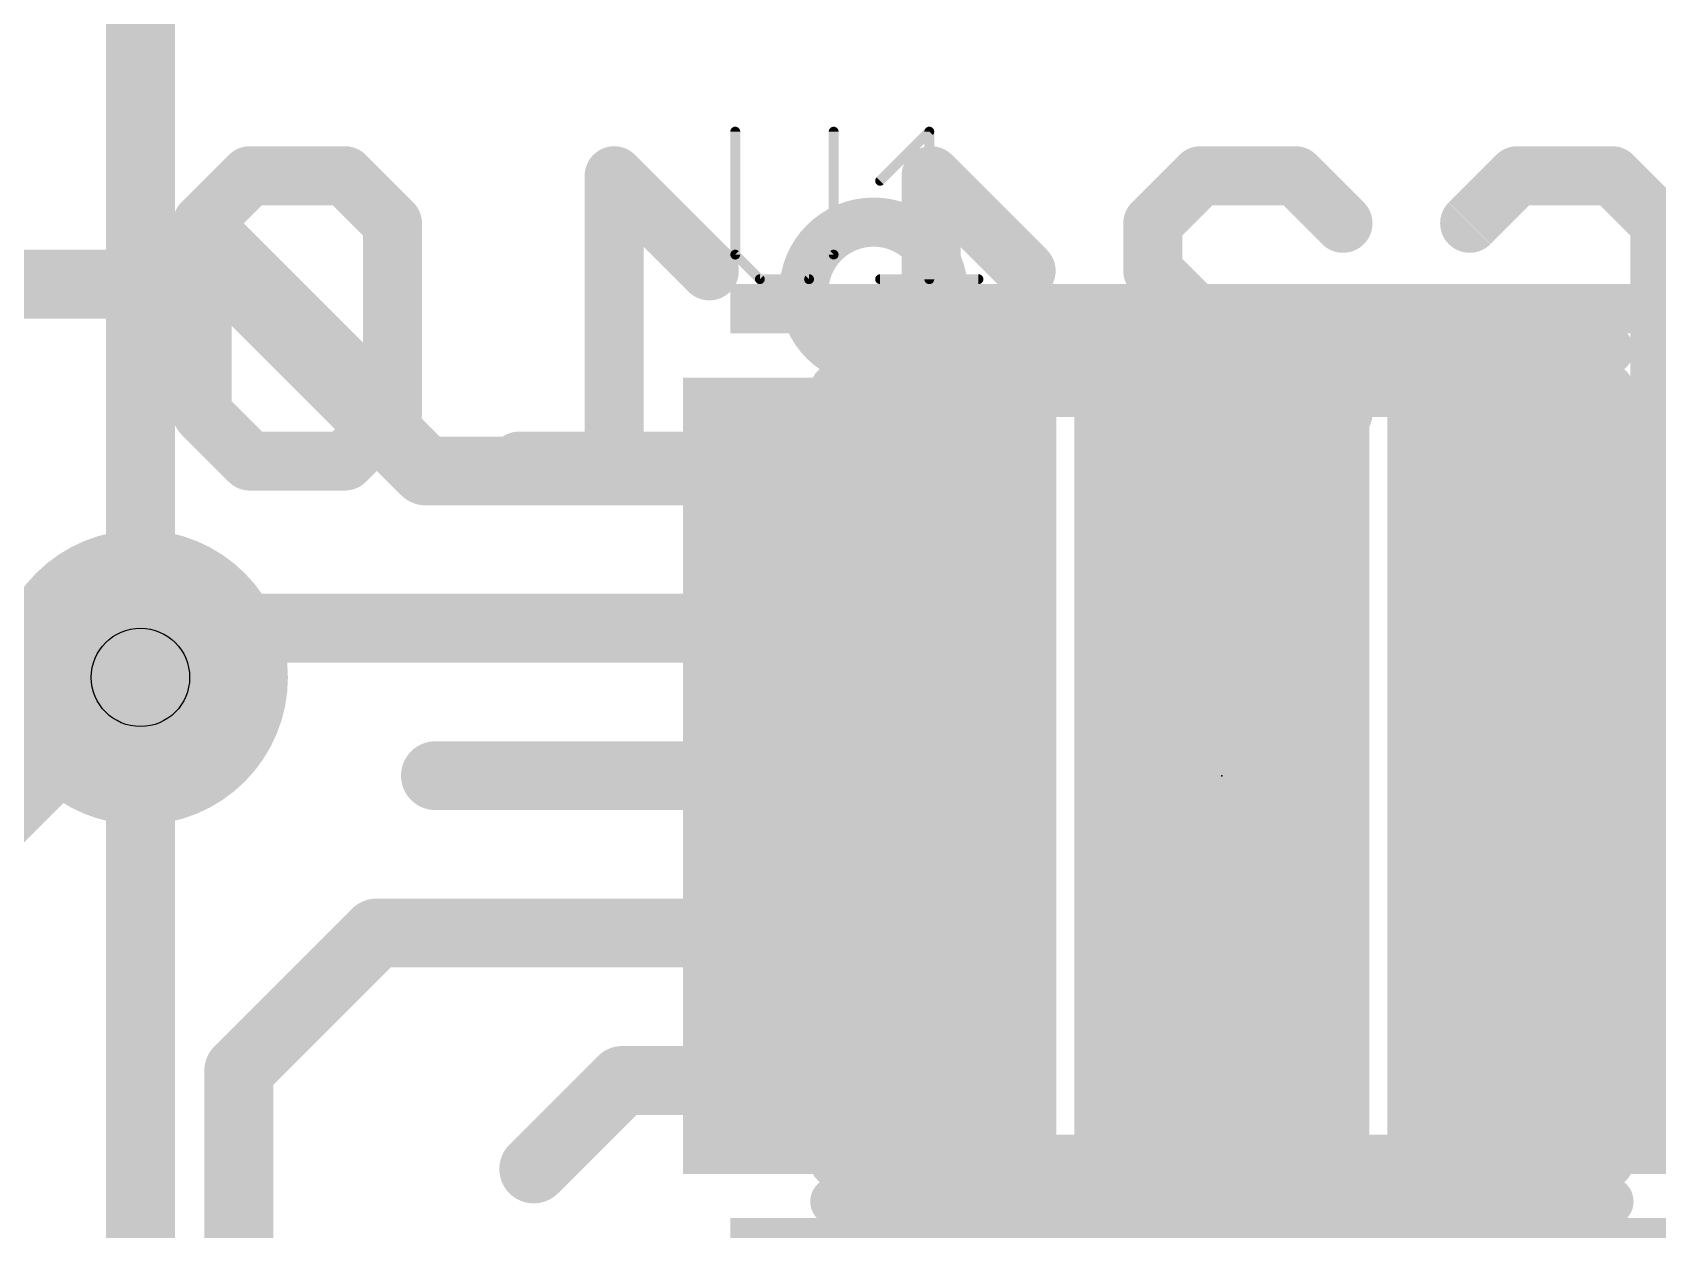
# Model space of a CAD drawing. Extents: x -34 to 73, y -9 to 16.
# Drawn here: x 4.547 to 8.745, y 6.702 to 9.794 of the extents above; entities that cross this region are included whole.
import ezdxf

# ---------------------------------------------------------------- set-up
doc = ezdxf.new("R2010")
doc.units = 0
for name, color, linetype in [('1', 12, 'CONTINUOUS'), ('16', 132, 'CONTINUOUS'), ('18', 110, 'CONTINUOUS'), ('200', 132, 'CONTINUOUS'), ('21', 53, 'CONTINUOUS'), ('22', 53, 'CONTINUOUS'), ('23', 53, 'CONTINUOUS'), ('25', 253, 'CONTINUOUS'), ('29', 253, 'CONTINUOUS'), ('31', 253, 'CONTINUOUS'), ('41', 12, 'CONTINUOUS'), ('44', 253, 'CONTINUOUS'), ('51', 53, 'CONTINUOUS')]:
    doc.layers.add(name, color=color, linetype=linetype)

# ---------------------------------------------------------------- blocks, each defined once
blk = doc.blocks.new('RECT')
blk.add_solid([(-0.5, -0.5), (0.5, -0.5), (-0.5, 0.5), (0.5, 0.5)])
blk = doc.blocks.new('ROUNDV')
at = {"const_width": 0.5}
blk.add_lwpolyline([(0, -0.25, 1), (0, 0.25, 1), (0, -0.25)], format="xyb", dxfattribs=at)

msp = doc.modelspace()

# ---------------------------------------------------------------- linework, layer by layer
at = {"layer": '1', "const_width": 0.1778}
for points in [[(3.39, 9.144), (5.08, 9.144)], [(5.5627, 8.6613), (5.08, 9.144)], [(6.71, 8.6613), (5.5627, 8.6613)], [(8.53, 8.6613), (9.1693, 8.6613)], [(4.953, 8.255), (4.826, 8.128)], [(6.71, 8.255), (4.953, 8.255)], [(8.53, 8.255), (9.525, 8.255)], [(4.445, 7.747), (4.826, 8.128)], [(5.588, 7.874), (6.731, 7.874)], [(8.53, 7.874), (9.779, 7.874)], [(5.4356, 7.4677), (5.08, 7.112)], [(6.71, 7.4677), (5.4356, 7.4677)], [(8.53, 7.4677), (10.3887, 7.4677)], [(5.08, 5.334), (5.08, 7.112)], [(6.0707, 7.0867), (5.842, 6.858)], [(6.71, 7.0867), (6.0707, 7.0867)], [(8.53, 7.0867), (9.4233, 7.0867)]]:
    msp.add_lwpolyline(points, dxfattribs=at)
at = {"layer": '1', "const_width": 0.0889}
for points in [[(5.1114, 9.1754, 1), (5.0486, 9.1126)], [(5.08, 9.0996, 1), (5.08, 9.1884)], [(5.5627, 8.7058, 1), (5.5627, 8.6169)], [(5.5313, 8.6299, 1), (5.5941, 8.6927)], [(6.71, 8.6169, 1), (6.71, 8.7058)], [(8.53, 8.7058, 1), (8.53, 8.6169)], [(4.953, 8.2994, 1), (4.953, 8.2105)], [(4.9844, 8.2235, 1), (4.9215, 8.2864)], [(6.71, 8.2105, 1), (6.71, 8.2994)], [(8.53, 8.2994, 1), (8.53, 8.2105)], [(4.7946, 8.1594, 1), (4.8574, 8.0966)], [(4.8574, 8.0966, 1), (4.7946, 8.1594)], [(5.588, 7.9185, 1), (5.588, 7.8296)], [(6.731, 7.8296, 1), (6.731, 7.9185)], [(8.53, 7.9185, 1), (8.53, 7.8296)], [(5.4356, 7.5121, 1), (5.4356, 7.4232)], [(5.4671, 7.4362, 1), (5.4042, 7.4991)], [(6.71, 7.4232, 1), (6.71, 7.5121)], [(8.53, 7.5121, 1), (8.53, 7.4232)], [(5.1245, 7.112, 1), (5.0355, 7.112)], [(5.0486, 7.1434, 1), (5.1114, 7.0806)], [(6.0707, 7.1312, 1), (6.0707, 7.0423)], [(6.1021, 7.0553, 1), (6.0393, 7.1181)], [(6.71, 7.0423, 1), (6.71, 7.1312)], [(8.53, 7.1312, 1), (8.53, 7.0423)], [(5.8106, 6.8894, 1), (5.8734, 6.8266)]]:
    msp.add_lwpolyline(points, format="xyb", dxfattribs=at)
at = {"layer": '16', "const_width": 0.1778}
for points in [[(4.826, 8.128), (4.826, 10.414)], [(4.826, 8.128), (4.826, 6.604)]]:
    msp.add_lwpolyline(points, dxfattribs=at)
at = {"layer": '16', "const_width": 0.0889}
for points in [[(4.8705, 8.128, 1), (4.7816, 8.128)], [(4.7816, 8.128, 1), (4.8705, 8.128)]]:
    msp.add_lwpolyline(points, format="xyb", dxfattribs=at)
at = {"layer": '21'}
for points, const_width in [([(6.87, 9.024, 2.4142), (6.62, 8.974)], 0.127), ([(6.8436, 9.0416, 1), (6.8964, 9.0064)], 0.0635), ([(6.62, 9.0058, 1), (6.62, 8.9422)], 0.0635), ([(6.6024, 8.9476, 1), (6.6376, 9.0004)], 0.0635), ([(8.62, 8.9422, 1), (8.62, 9.0058)], 0.0635), ([(6.62, 6.8057, 1), (6.62, 6.7423)], 0.0635), ([(8.62, 6.7423, 1), (8.62, 6.8057)], 0.0635)]:
    msp.add_lwpolyline(points, format="xyb", dxfattribs=dict(at, const_width=const_width))
at = {"layer": '21', "const_width": 0.127}
for points in [[(6.62, 8.974), (8.62, 8.974)], [(6.62, 6.774), (8.62, 6.774)]]:
    msp.add_lwpolyline(points, dxfattribs=at)
at = {"layer": '22', "const_width": 0.1524}
for points in [[(5.1085, 9.424), (4.9856, 9.3012)], [(5.3543, 9.424), (5.1085, 9.424)], [(5.4771, 9.3012), (5.3543, 9.424)], [(6.2957, 9.1783), (6.05, 9.424)], [(6.05, 9.424), (6.05, 8.6868)], [(7.1143, 9.1783), (6.8685, 9.424)], [(6.8685, 9.424), (6.8685, 8.6868)], [(7.5643, 9.424), (7.4414, 9.3012)], [(7.81, 9.424), (7.5643, 9.424)], [(7.9329, 9.3012), (7.81, 9.424)], [(8.26, 9.3012), (8.3828, 9.424)], [(8.3828, 9.424), (8.6286, 9.424)], [(8.6286, 9.424), (8.7514, 9.3012)], [(4.9856, 9.3012), (4.9856, 8.8097)], [(5.4771, 8.8097), (4.9856, 9.3012)], [(5.4771, 8.8097), (5.4771, 9.3012)], [(7.4414, 9.3012), (7.4414, 9.1783)], [(8.7514, 9.3012), (8.7514, 8.8097)], [(7.4414, 9.1783), (7.5643, 9.0554)], [(7.5643, 9.0554), (7.4414, 8.9325)], [(7.5643, 9.0554), (7.6871, 9.0554)], [(8.26, 8.8097), (8.26, 9.0554)], [(8.26, 9.0554), (8.5057, 9.0554)], [(7.4414, 8.9325), (7.4414, 8.8097)], [(4.9856, 8.8097), (5.1085, 8.6868)], [(5.3543, 8.6868), (5.4771, 8.8097)], [(7.4414, 8.8097), (7.5643, 8.6868)], [(7.81, 8.6868), (7.9329, 8.8097)], [(8.3828, 8.6868), (8.26, 8.8097)], [(8.7514, 8.8097), (8.6286, 8.6868)], [(5.1085, 8.6868), (5.3543, 8.6868)], [(6.2957, 8.6868), (5.8042, 8.6868)], [(7.1143, 8.6868), (6.6228, 8.6868)], [(7.5643, 8.6868), (7.81, 8.6868)], [(8.6286, 8.6868), (8.3828, 8.6868)]]:
    msp.add_lwpolyline(points, dxfattribs=at)
at = {"layer": '22', "const_width": 0.0762}
for points in [[(5.1085, 9.4621, 1), (5.1085, 9.3859)], [(5.1355, 9.3971, 1), (5.0816, 9.451)], [(5.3812, 9.451, 1), (5.3273, 9.3971)], [(5.3543, 9.3859, 1), (5.3543, 9.4621)], [(6.0769, 9.451, 1), (6.023, 9.3971)], [(6.0881, 9.424, 1), (6.0119, 9.424)], [(6.8955, 9.451, 1), (6.8416, 9.3971)], [(6.9066, 9.424, 1), (6.8304, 9.424)], [(7.5643, 9.4621, 1), (7.5643, 9.3859)], [(7.5912, 9.3971, 1), (7.5373, 9.451)], [(7.8369, 9.451, 1), (7.7831, 9.3971)], [(7.81, 9.3859, 1), (7.81, 9.4621)], [(8.3828, 9.4621, 1), (8.3828, 9.3859)], [(8.4098, 9.3971, 1), (8.3559, 9.451)], [(8.6555, 9.451, 1), (8.6016, 9.3971)], [(8.6286, 9.3859, 1), (8.6286, 9.4621)], [(5.0237, 9.3012, 1), (4.9475, 9.3012)], [(5.0126, 9.3281, 1), (4.9587, 9.2742)], [(4.9587, 9.3281, 1), (5.0126, 9.2742)], [(5.5152, 9.3012, 1), (5.439, 9.3012)], [(5.4502, 9.2742, 1), (5.5041, 9.3281)], [(7.4144, 9.3281, 1), (7.4683, 9.2742)], [(7.4795, 9.3012, 1), (7.4033, 9.3012)], [(7.9059, 9.2742, 1), (7.9598, 9.3281)], [(8.233, 9.3281, 1), (8.2869, 9.2742)], [(8.7895, 9.3012, 1), (8.7133, 9.3012)], [(8.7245, 9.2742, 1), (8.7784, 9.3281)], [(6.2688, 9.1513, 1), (6.3227, 9.2052)], [(7.0873, 9.1513, 1), (7.1412, 9.2052)], [(7.4683, 9.2052, 1), (7.4144, 9.1513)], [(7.4033, 9.1783, 1), (7.4795, 9.1783)], [(7.5643, 9.0935, 1), (7.5643, 9.0173)], [(7.5912, 9.0285, 1), (7.5373, 9.0824)], [(7.5373, 9.0285, 1), (7.5912, 9.0824)], [(7.6871, 9.0173, 1), (7.6871, 9.0935)], [(8.2981, 9.0554, 1), (8.2219, 9.0554)], [(8.26, 9.0935, 1), (8.26, 9.0173)], [(8.5057, 9.0173, 1), (8.5057, 9.0935)], [(7.4144, 8.9595, 1), (7.4683, 8.9056)], [(7.4795, 8.9325, 1), (7.4033, 8.9325)], [(5.0126, 8.8366, 1), (4.9587, 8.7827)], [(5.5041, 8.7827, 1), (5.4502, 8.8366)], [(5.4502, 8.7827, 1), (5.5041, 8.8366)], [(7.4683, 8.8366, 1), (7.4144, 8.7827)], [(7.9598, 8.7827, 1), (7.9059, 8.8366)], [(8.2869, 8.8366, 1), (8.233, 8.7827)], [(8.7784, 8.7827, 1), (8.7245, 8.8366)], [(4.9475, 8.8097, 1), (5.0237, 8.8097)], [(5.439, 8.8097, 1), (5.5152, 8.8097)], [(7.4033, 8.8097, 1), (7.4795, 8.8097)], [(8.2219, 8.8097, 1), (8.2981, 8.8097)], [(8.7133, 8.8097, 1), (8.7895, 8.8097)], [(5.1085, 8.7249, 1), (5.1085, 8.6487)], [(5.0816, 8.6599, 1), (5.1355, 8.7137)], [(5.3273, 8.7137, 1), (5.3812, 8.6599)], [(5.3543, 8.6487, 1), (5.3543, 8.7249)], [(5.8042, 8.7249, 1), (5.8042, 8.6487)], [(6.2957, 8.6487, 1), (6.2957, 8.7249)], [(6.6228, 8.7249, 1), (6.6228, 8.6487)], [(7.1143, 8.6487, 1), (7.1143, 8.7249)], [(7.5643, 8.7249, 1), (7.5643, 8.6487)], [(7.5373, 8.6599, 1), (7.5912, 8.7137)], [(7.7831, 8.7137, 1), (7.8369, 8.6599)], [(7.81, 8.6487, 1), (7.81, 8.7249)], [(8.3828, 8.7249, 1), (8.3828, 8.6487)], [(8.3559, 8.6599, 1), (8.4098, 8.7137)], [(8.6016, 8.7137, 1), (8.6555, 8.6599)], [(8.6286, 8.6487, 1), (8.6286, 8.7249)], [(6.0119, 8.6868, 1), (6.0881, 8.6868)], [(6.8304, 8.6868, 1), (6.9066, 8.6868)]]:
    msp.add_lwpolyline(points, format="xyb", dxfattribs=at)
at = {"layer": '23'}
msp.add_point((7.62, 7.874), dxfattribs=at)
at = {"layer": '25', "const_width": 0.0127}
for points in [[(6.3691, 9.538, 1), (6.3563, 9.538)], [(6.6233, 9.538, 1), (6.6106, 9.538)], [(6.8704, 9.538, 1), (6.8577, 9.538)], [(6.8685, 9.5335, 1), (6.8595, 9.5425)], [(6.7324, 9.4154, 1), (6.7414, 9.4064)], [(6.3563, 9.2203, 1), (6.3691, 9.2203)], [(6.3672, 9.2247, 1), (6.3582, 9.2158)], [(6.6106, 9.2203, 1), (6.6233, 9.2203)], [(6.6214, 9.2158, 1), (6.6124, 9.2247)], [(6.4263, 9.1631, 1), (6.4263, 9.1504)], [(6.4218, 9.1522, 1), (6.4307, 9.1612)], [(6.5489, 9.1612, 1), (6.5579, 9.1522)], [(6.5534, 9.1504, 1), (6.5534, 9.1631)], [(6.7369, 9.1631, 1), (6.7369, 9.1504)], [(6.8577, 9.1567, 1), (6.8704, 9.1567)], [(6.9911, 9.1504, 1), (6.9911, 9.1631)]]:
    msp.add_lwpolyline(points, format="xyb", dxfattribs=at)
at = {"layer": '25', "const_width": 0.0254}
for points in [[(6.3627, 9.538), (6.3627, 9.2203)], [(6.6169, 9.2203), (6.6169, 9.538)], [(6.7369, 9.4109), (6.864, 9.538)], [(6.864, 9.538), (6.864, 9.1567)], [(6.3627, 9.2203), (6.4263, 9.1567)], [(6.5534, 9.1567), (6.6169, 9.2203)], [(6.4263, 9.1567), (6.5534, 9.1567)], [(6.7369, 9.1567), (6.9911, 9.1567)]]:
    msp.add_lwpolyline(points, dxfattribs=at)
at = {"layer": '44'}
msp.add_circle((4.826, 8.128), 0.127, dxfattribs=at)
at = {"layer": '51', "const_width": 0.127}
for points in [[(6.62, 8.874), (6.62, 6.874)], [(8.62, 8.874), (6.62, 8.874)], [(8.62, 6.874), (8.62, 8.874)], [(6.62, 6.874), (8.62, 6.874)]]:
    msp.add_lwpolyline(points, dxfattribs=at)
at = {"layer": '51', "const_width": 0.0635}
for points in [[(6.62, 8.9058, 1), (6.62, 8.8422)], [(6.6517, 8.874, 1), (6.5883, 8.874)], [(8.6518, 8.874, 1), (8.5883, 8.874)], [(8.62, 8.8422, 1), (8.62, 8.9058)], [(6.62, 6.9058, 1), (6.62, 6.8423)], [(8.62, 6.8423, 1), (8.62, 6.9058)], [(6.5883, 6.874, 1), (6.6517, 6.874)], [(8.5883, 6.874, 1), (8.6518, 6.874)]]:
    msp.add_lwpolyline(points, format="xyb", dxfattribs=at)

# ---------------------------------------------------------------- block references
at = {"layer": '1', "xscale": 0.762, "yscale": 0.2794}
for p in [(6.71, 8.6613), (8.53, 8.6613), (6.71, 8.255), (8.53, 8.255), (6.71, 7.874), (8.53, 7.874), (6.71, 7.4677), (8.53, 7.4677), (6.71, 7.0867), (8.53, 7.0867)]:
    msp.add_blockref('RECT', p, dxfattribs=at)
at = {"layer": '18', "xscale": 0.762, "yscale": 0.762}
msp.add_blockref('ROUNDV', (4.826, 8.128), dxfattribs=at)
msp.add_blockref('ROUNDV', (4.826, 8.128), dxfattribs=at)
at = {"layer": '200', "yscale": 0.0254}
for p, xscale in [((7.62, 8.8392), 2.0066), ((7.62, 8.8138), 2.0066), ((6.7945, 8.7884), 0.3556), ((6.7945, 8.763), 0.3556), ((8.4328, 8.7884), 0.381), ((8.4328, 8.763), 0.381), ((6.8072, 8.7376), 0.381), ((8.4201, 8.7376), 0.4064), ((6.8199, 8.7122), 0.4064), ((6.8326, 8.6868), 0.4318), ((8.4074, 8.7122), 0.4318), ((8.4074, 8.6868), 0.4318), ((6.8326, 8.6614), 0.4318), ((6.8326, 8.636), 0.4318), ((8.4074, 8.6614), 0.4318), ((8.4074, 8.636), 0.4318), ((6.8326, 8.6106), 0.4318), ((8.4074, 8.6106), 0.4318), ((6.8326, 8.5852), 0.4318), ((6.8199, 8.5598), 0.4064), ((8.4201, 8.5852), 0.4064), ((8.4201, 8.5598), 0.4064), ((6.8072, 8.5344), 0.381), ((8.4328, 8.5344), 0.381), ((6.7945, 8.382), 0.3556), ((6.7945, 8.3566), 0.3556), ((8.4201, 8.3566), 0.4064), ((8.4328, 8.382), 0.381), ((6.8072, 8.3312), 0.381), ((6.8199, 8.3058), 0.4064), ((8.4074, 8.3312), 0.4318), ((8.4074, 8.3058), 0.4318), ((6.8326, 8.2804), 0.4318), ((8.4074, 8.2804), 0.4318), ((6.8326, 8.255), 0.4318), ((6.8326, 8.2296), 0.4318), ((8.4074, 8.255), 0.4318), ((8.4074, 8.2296), 0.4318), ((6.8326, 8.2042), 0.4318), ((6.8326, 8.1788), 0.4318), ((8.4201, 8.2042), 0.4064), ((8.4201, 8.1788), 0.4064), ((6.8199, 8.1534), 0.4064), ((8.4328, 8.1534), 0.381), ((6.8072, 8.128), 0.381), ((8.4455, 8.128), 0.3556), ((6.7945, 8.001), 0.3556), ((6.8072, 7.9756), 0.381), ((8.4328, 7.9756), 0.381), ((8.4455, 8.001), 0.3556), ((6.8199, 7.9502), 0.4064), ((6.8199, 7.9248), 0.4064), ((8.4074, 7.9248), 0.4318), ((8.4201, 7.9502), 0.4064), ((6.8326, 7.8994), 0.4318), ((8.4074, 7.8994), 0.4318), ((6.8326, 7.874), 0.4318), ((6.8326, 7.8486), 0.4318), ((8.4074, 7.874), 0.4318), ((8.4074, 7.8486), 0.4318), ((6.8326, 7.8232), 0.4318), ((6.8326, 7.7978), 0.4318), ((8.4074, 7.8232), 0.4318), ((8.4201, 7.7978), 0.4064), ((6.8199, 7.7724), 0.4064), ((8.4201, 7.7724), 0.4064), ((6.8072, 7.747), 0.381), ((8.4328, 7.747), 0.381), ((6.7945, 7.5946), 0.3556), ((8.4455, 7.5946), 0.3556), ((6.8072, 7.5692), 0.381), ((8.4328, 7.5692), 0.381), ((6.8199, 7.5438), 0.4064), ((6.8199, 7.5184), 0.4064), ((8.4074, 7.5184), 0.4318), ((8.4201, 7.5438), 0.4064), ((6.8326, 7.493), 0.4318), ((6.8326, 7.4676), 0.4318), ((8.4074, 7.493), 0.4318), ((8.4074, 7.4676), 0.4318), ((6.8326, 7.4422), 0.4318), ((8.4074, 7.4422), 0.4318), ((6.8326, 7.4168), 0.4318), ((6.8326, 7.3914), 0.4318), ((8.4074, 7.4168), 0.4318), ((8.4201, 7.3914), 0.4064), ((6.8199, 7.366), 0.4064), ((6.8072, 7.3406), 0.381), ((8.4201, 7.366), 0.4064), ((8.4328, 7.3406), 0.381), ((6.7945, 7.2136), 0.3556), ((8.4328, 7.2136), 0.381), ((6.8072, 7.1882), 0.381), ((8.4201, 7.1882), 0.4064), ((6.8199, 7.1628), 0.4064), ((6.8199, 7.1374), 0.4064), ((8.4074, 7.1628), 0.4318), ((8.4074, 7.1374), 0.4318), ((6.8326, 7.112), 0.4318), ((6.8326, 7.0866), 0.4318), ((8.4074, 7.112), 0.4318), ((8.4074, 7.0866), 0.4318), ((6.8326, 7.0612), 0.4318), ((8.4074, 7.0612), 0.4318), ((6.8326, 7.0358), 0.4318), ((6.8326, 7.0104), 0.4318), ((8.4201, 7.0358), 0.4064), ((8.4201, 7.0104), 0.4064), ((6.8199, 6.985), 0.4064), ((6.8072, 6.9596), 0.381), ((8.4328, 6.985), 0.381), ((8.4455, 6.9596), 0.3556), ((7.62, 6.9342), 2.0066), ((7.62, 6.9088), 2.0066)]:
    msp.add_blockref('RECT', p, dxfattribs=dict(at, xscale=xscale))
at = {"layer": '29', "xscale": 0.9652, "yscale": 0.4826}
for p in [(6.71, 8.6613), (8.53, 8.6613), (6.71, 8.255), (8.53, 8.255), (6.71, 7.874), (8.53, 7.874), (6.71, 7.4677), (8.53, 7.4677), (6.71, 7.0867), (8.53, 7.0867)]:
    msp.add_blockref('RECT', p, dxfattribs=at)
at = {"layer": '31', "xscale": 0.762, "yscale": 0.2794}
for p in [(6.71, 8.6613), (8.53, 8.6613), (6.71, 8.255), (8.53, 8.255), (6.71, 7.874), (8.53, 7.874), (6.71, 7.4677), (8.53, 7.4677), (6.71, 7.0867), (8.53, 7.0867)]:
    msp.add_blockref('RECT', p, dxfattribs=at)
at = {"layer": '41'}
for p, xscale, yscale in [((7.62, 9.0805), 2.54, 0.127), ((7.62, 7.874), 0.762, 2.032), ((7.62, 6.6675), 2.54, 0.127)]:
    msp.add_blockref('RECT', p, dxfattribs=dict(at, xscale=xscale, yscale=yscale))

doc.saveas('drawing.dxf')
